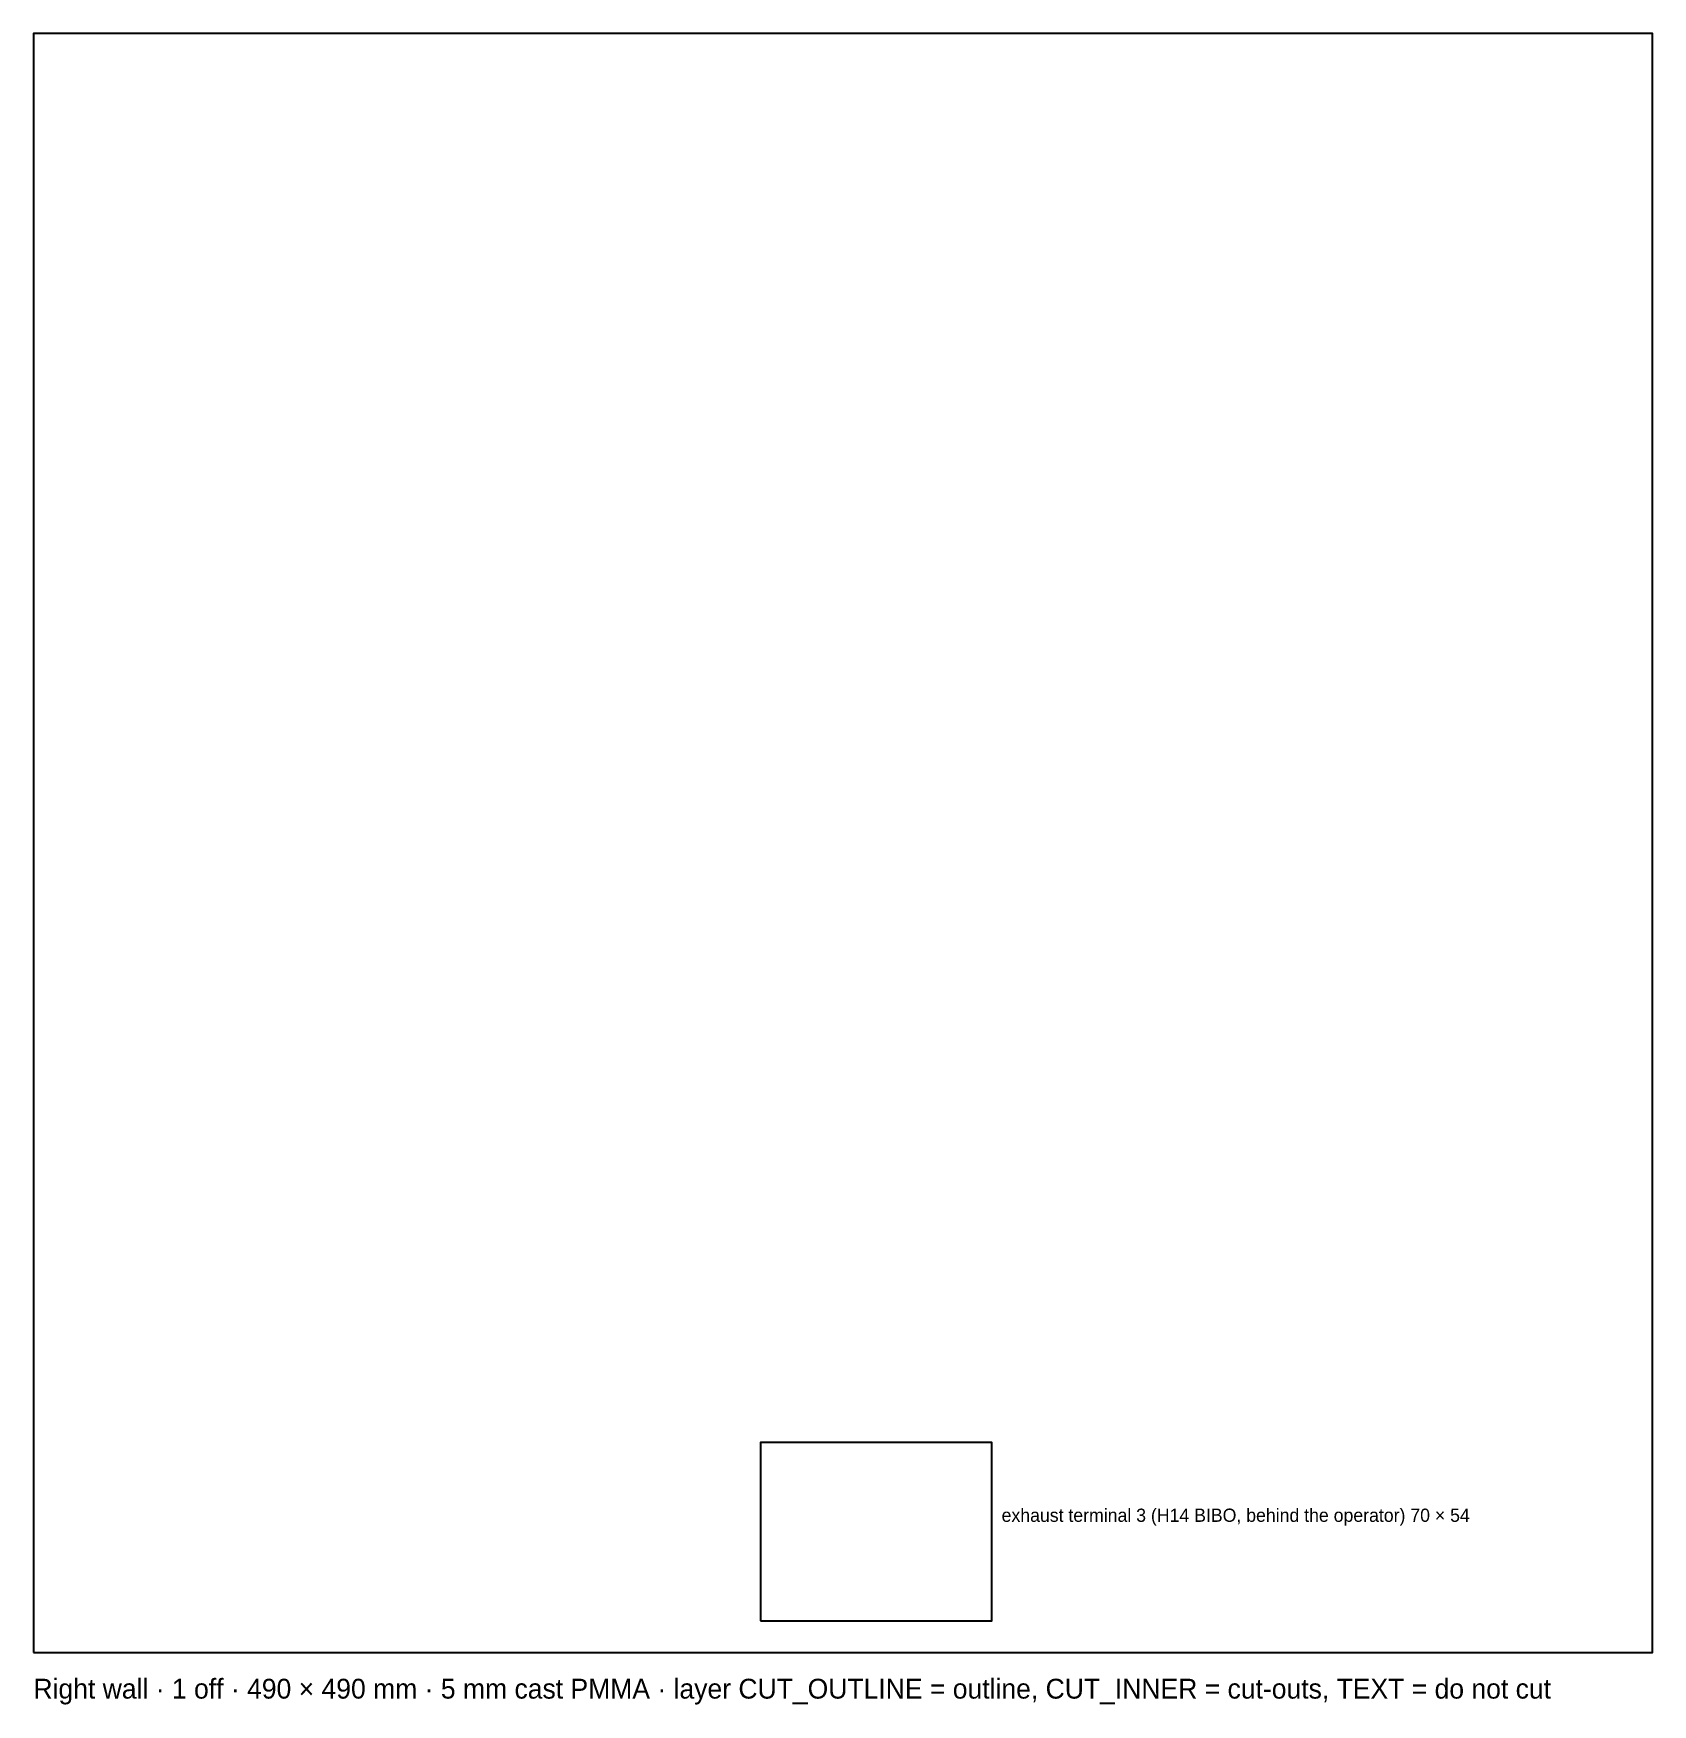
# Model space of a CAD drawing. Header units: millimetres. Extents: x 0 to 490, y -16 to 490.
import ezdxf

# ---------------------------------------------------------------- set-up
doc = ezdxf.new("R2010")
doc.units = ezdxf.units.MM
for name, color, linetype in [('CUT_INNER', 1, 'Continuous'), ('CUT_OUTLINE', 7, 'Continuous'), ('TEXT', 5, 'Continuous')]:
    doc.layers.add(name, color=color, linetype=linetype)

msp = doc.modelspace()

# ---------------------------------------------------------------- linework, layer by layer
at = {"layer": 'CUT_INNER'}
msp.add_lwpolyline([(220, 9.5), (290, 9.5), (290, 63.5), (220, 63.5)], close=True, dxfattribs=at)
at = {"layer": 'CUT_OUTLINE'}
msp.add_lwpolyline([(0, 0), (490, 0), (490, 490), (0, 490)], close=True, dxfattribs=at)

# ---------------------------------------------------------------- texts
at = {"layer": 'TEXT'}
for s, height, p in [('exhaust terminal 3 (H14 BIBO, behind the operator) 70 × 54', 4, (293, 39.5)), ('Right wall · 1 off · 490 × 490 mm · 5 mm cast PMMA · layer CUT_OUTLINE = outline, CUT_INNER = cut-outs, TEXT = do not cut', 6, (0, -14))]:
    msp.add_text(s, height=height, dxfattribs=at).set_placement(p)

doc.saveas('drawing.dxf')
